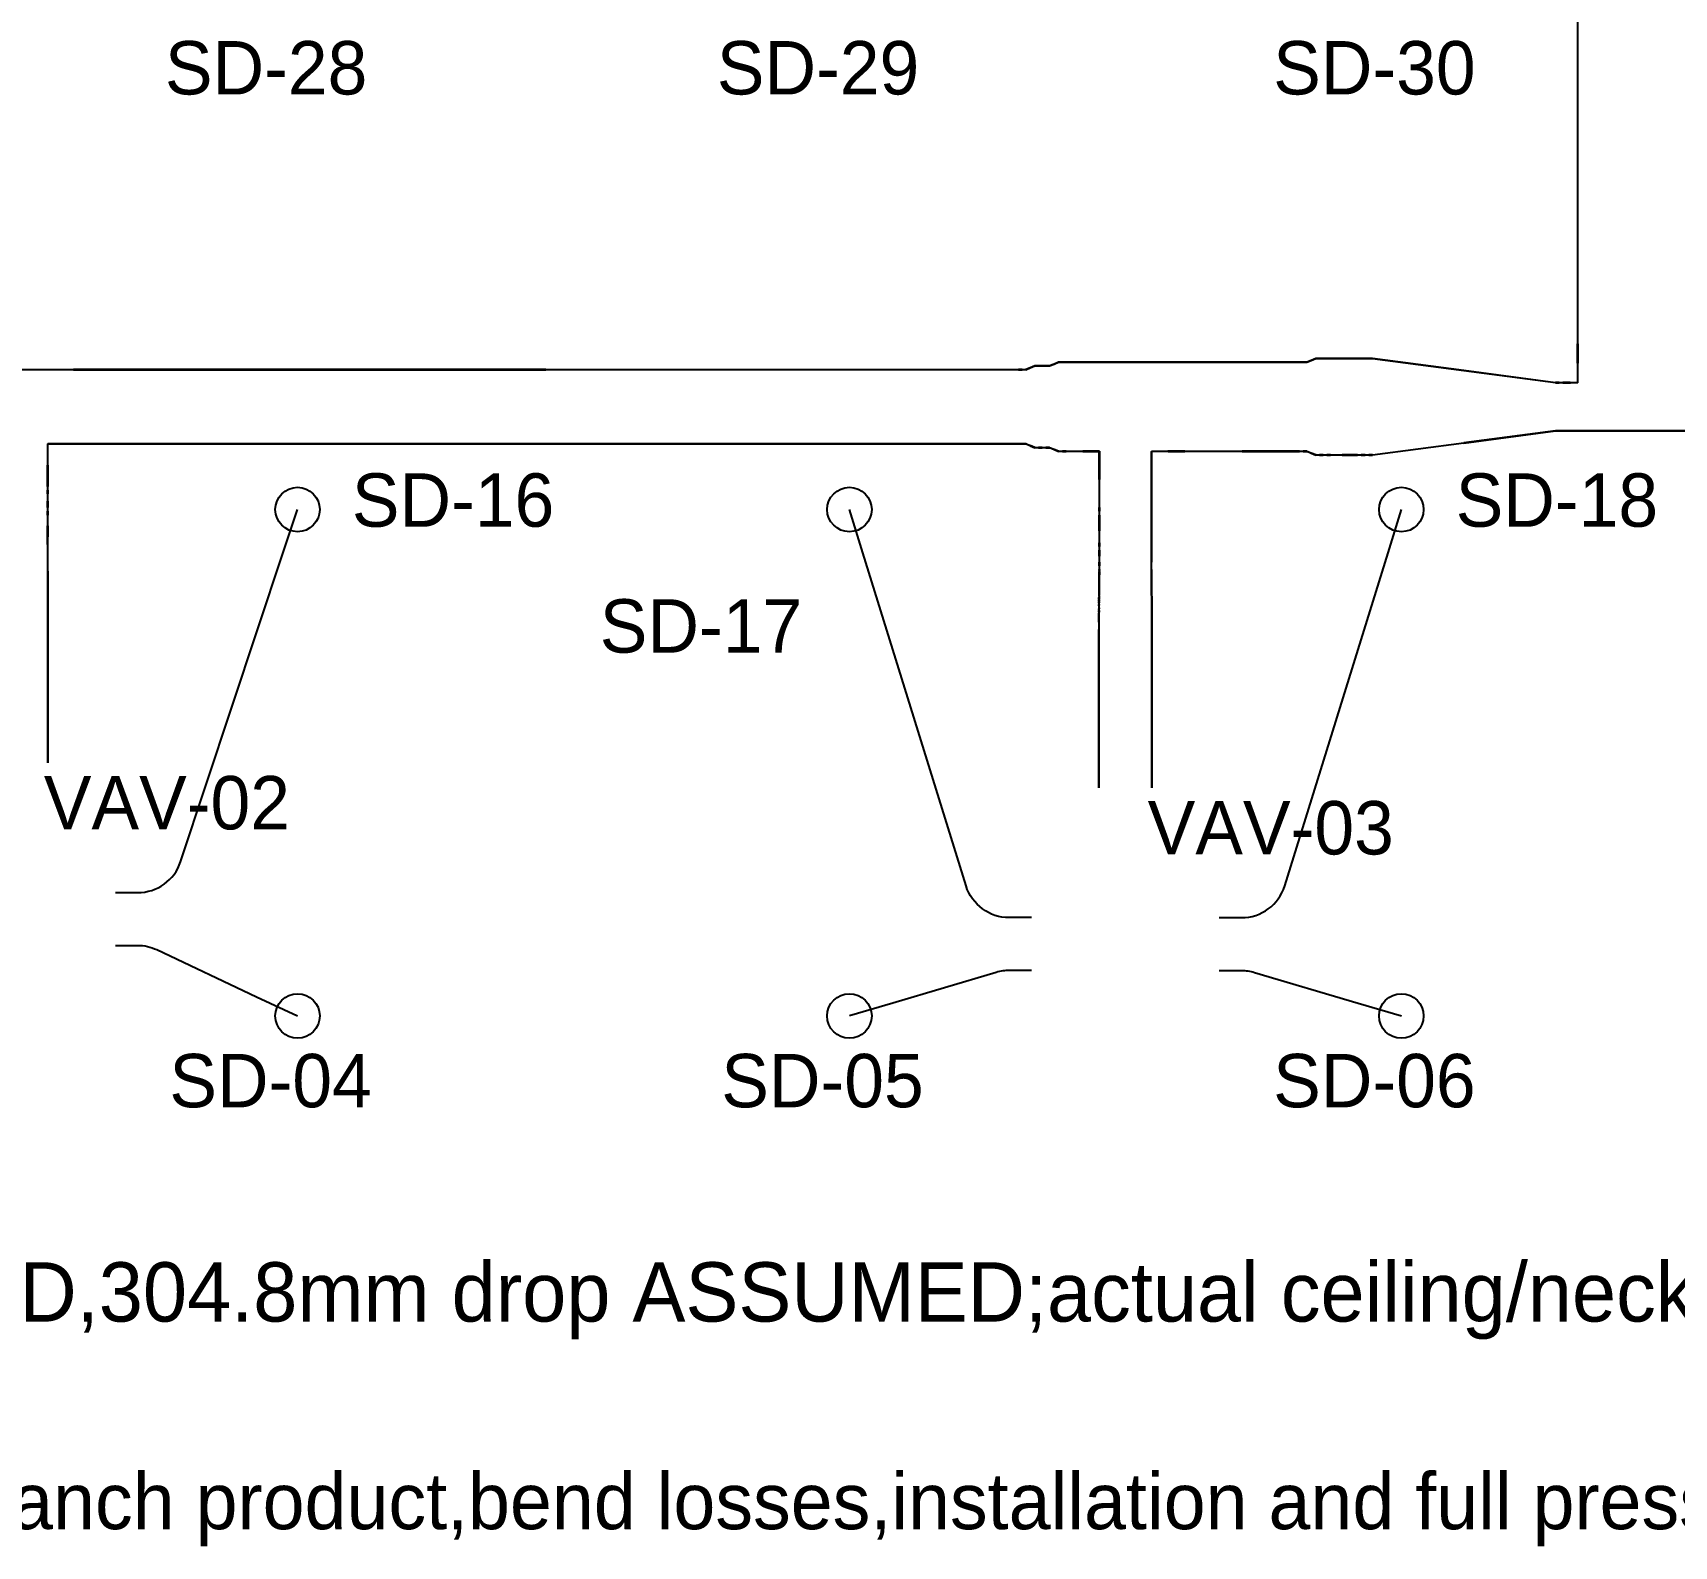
# Model space of a CAD drawing. Header units: metres. Extents: x 0.1 to 41.9, y 0.9 to 39.
# Drawn here: x 9.72 to 20.78, y 0.89 to 11.09 of the extents above; entities that cross this region are included whole.
import ezdxf

# ---------------------------------------------------------------- set-up
doc = ezdxf.new("R2010")
doc.units = ezdxf.units.M
for name, color, linetype in [('BSA_BRANCH_AXIS', 5, 'Continuous'), ('BSA_BRANCH_LABEL', 3, 'Continuous'), ('BSA_MATERIAL_SECTION', 7, 'Continuous'), ('BSA_TERMINAL_CENTRE', 3, 'Continuous'), ('BSA_VAV_LABEL', 7, 'Continuous')]:
    doc.layers.add(name, color=color, linetype=linetype)

msp = doc.modelspace()

# ---------------------------------------------------------------- linework, layer by layer
at = {"layer": 'BSA_BRANCH_AXIS'}
for points in [[(10.273, 5.293), (10.423, 5.293, 0.323201), (10.713, 5.501), (11.405, 7.587), (11.501, 7.876)], [(16.448, 5.124), (16.298, 5.124, -0.328731), (16.007, 5.338), (15.311, 7.585), (15.221, 7.876)], [(17.713, 5.124), (17.863, 5.124, 0.328731), (18.155, 5.338), (18.851, 7.585), (18.941, 7.876)], [(10.273, 4.937), (10.423, 4.937, -0.110554), (10.553, 4.908), (11.225, 4.591), (11.501, 4.461)], [(16.448, 4.768), (16.298, 4.768, 0.072274), (16.211, 4.755), (15.513, 4.548), (15.221, 4.461)], [(17.713, 4.768), (17.863, 4.768, -0.072274), (17.95, 4.755), (18.649, 4.548), (18.941, 4.461)]]:
    msp.add_lwpolyline(points, format="xyb", dxfattribs=at)
at = {"layer": 'BSA_MATERIAL_SECTION'}
for p, q in [((20.129, 11.683), (20.129, 8.994)), ((20.13, 8.994), (20.13, 11.683)), ((20.129, 8.994), (20.13, 8.994)), ((20.129, 8.994), (20.129, 8.994)), ((20.129, 8.863), (20.129, 8.994)), ((20.129, 8.994), (20.13, 8.994)), ((20.129, 8.994), (20.129, 8.994)), ((20.13, 8.994), (20.13, 8.863)), ((16.601, 8.857), (16.57, 8.845)), ((16.57, 8.844), (16.601, 8.856)), ((16.601, 8.857), (16.631, 8.87)), ((16.631, 8.869), (16.601, 8.856)), ((16.656, 8.87), (16.631, 8.87)), ((16.631, 8.869), (16.656, 8.869)), ((16.656, 8.87), (16.681, 8.87)), ((16.681, 8.869), (16.656, 8.869)), ((17.081, 8.87), (16.681, 8.87)), ((16.681, 8.869), (16.681, 8.87)), ((16.681, 8.869), (16.681, 8.87)), ((16.681, 8.869), (16.681, 8.869)), ((16.681, 8.869), (17.081, 8.869)), ((16.681, 8.869), (16.681, 8.869)), ((17.081, 8.87), (17.481, 8.87)), ((17.481, 8.869), (17.081, 8.869)), ((17.481, 8.87), (17.481, 8.869)), ((17.867, 8.87), (17.481, 8.87)), ((17.481, 8.87), (17.481, 8.869)), ((17.481, 8.869), (17.481, 8.869)), ((17.481, 8.869), (17.867, 8.869)), ((17.481, 8.869), (17.481, 8.869)), ((17.867, 8.87), (18.254, 8.87)), ((18.254, 8.869), (17.867, 8.869)), ((18.279, 8.87), (18.254, 8.87)), ((18.254, 8.869), (18.254, 8.87)), ((18.254, 8.869), (18.254, 8.87)), ((18.254, 8.869), (18.279, 8.869)), ((18.254, 8.869), (18.254, 8.869)), ((18.254, 8.869), (18.254, 8.869)), ((18.279, 8.87), (18.304, 8.87)), ((18.304, 8.869), (18.279, 8.869)), ((18.333, 8.881), (18.304, 8.87)), ((18.304, 8.869), (18.333, 8.881)), ((18.333, 8.881), (18.364, 8.895)), ((18.364, 8.894), (18.333, 8.881)), ((18.389, 8.895), (18.364, 8.895)), ((18.364, 8.894), (18.389, 8.894)), ((18.389, 8.895), (18.414, 8.895)), ((18.414, 8.894), (18.389, 8.894)), ((18.439, 8.895), (18.414, 8.895)), ((18.414, 8.894), (18.414, 8.895)), ((18.414, 8.894), (18.414, 8.895)), ((18.414, 8.894), (18.439, 8.894)), ((18.414, 8.894), (18.414, 8.894)), ((18.414, 8.894), (18.414, 8.894)), ((18.439, 8.895), (18.464, 8.895)), ((18.464, 8.894), (18.439, 8.894)), ((18.542, 8.895), (18.464, 8.895)), ((18.464, 8.894), (18.542, 8.894)), ((18.542, 8.895), (18.646, 8.895)), ((18.646, 8.894), (18.542, 8.894)), ((18.671, 8.895), (18.646, 8.895)), ((18.646, 8.894), (18.671, 8.894)), ((18.671, 8.895), (18.696, 8.895)), ((18.696, 8.894), (18.671, 8.894)), ((18.696, 8.894), (18.696, 8.895)), ((18.696, 8.894), (18.696, 8.895)), ((18.721, 8.895), (18.696, 8.895)), ((18.696, 8.894), (18.696, 8.894)), ((18.696, 8.894), (18.696, 8.894)), ((18.696, 8.894), (18.721, 8.894)), ((18.721, 8.895), (18.746, 8.895)), ((18.746, 8.894), (18.721, 8.894)), ((19.363, 8.813), (18.746, 8.895)), ((18.746, 8.894), (19.363, 8.813)), ((20.129, 8.863), (20.129, 8.732)), ((20.13, 8.731), (20.13, 8.863)), ((9.641, 8.82), (9.991, 8.82)), ((9.991, 8.819), (9.641, 8.819)), ((9.991, 8.82), (9.991, 8.819)), ((13.175, 8.82), (9.991, 8.82)), ((9.991, 8.82), (9.991, 8.819)), ((9.991, 8.819), (9.991, 8.819)), ((9.991, 8.819), (13.175, 8.819)), ((9.991, 8.819), (9.991, 8.819)), ((13.175, 8.82), (16.36, 8.82)), ((16.36, 8.819), (13.175, 8.819)), ((16.385, 8.82), (16.36, 8.82)), ((16.36, 8.819), (16.36, 8.82)), ((16.36, 8.819), (16.36, 8.82)), ((16.36, 8.819), (16.385, 8.819)), ((16.36, 8.819), (16.36, 8.819)), ((16.36, 8.819), (16.36, 8.819)), ((16.385, 8.82), (16.41, 8.82)), ((16.41, 8.819), (16.385, 8.819)), ((16.438, 8.831), (16.41, 8.82)), ((16.41, 8.819), (16.438, 8.831)), ((16.438, 8.831), (16.47, 8.845)), ((16.47, 8.844), (16.438, 8.831)), ((16.495, 8.845), (16.47, 8.845)), ((16.47, 8.844), (16.495, 8.844)), ((16.495, 8.845), (16.52, 8.845)), ((16.52, 8.844), (16.495, 8.844)), ((16.545, 8.845), (16.52, 8.845)), ((16.52, 8.844), (16.52, 8.845)), ((16.52, 8.844), (16.52, 8.845)), ((16.52, 8.844), (16.52, 8.844)), ((16.52, 8.844), (16.545, 8.844)), ((16.52, 8.844), (16.52, 8.844)), ((16.545, 8.845), (16.57, 8.845)), ((16.57, 8.844), (16.545, 8.844)), ((19.363, 8.813), (19.98, 8.732)), ((19.98, 8.731), (19.363, 8.813)), ((20.005, 8.732), (19.98, 8.732)), ((19.98, 8.731), (20.005, 8.731)), ((20.005, 8.732), (20.03, 8.732)), ((20.03, 8.731), (20.005, 8.731)), ((20.03, 8.731), (20.03, 8.732)), ((20.03, 8.732), (20.03, 8.732)), ((20.079, 8.732), (20.03, 8.732)), ((20.03, 8.732), (20.03, 8.732)), ((20.03, 8.732), (20.03, 8.731)), ((20.03, 8.731), (20.08, 8.731)), ((20.079, 8.732), (20.129, 8.732)), ((20.13, 8.731), (20.08, 8.731)), ((9.816, 8.319), (9.903, 8.319)), ((9.816, 8.319), (9.816, 8.176)), ((9.817, 8.175), (9.817, 8.318)), ((9.904, 8.318), (9.817, 8.318)), ((9.991, 8.319), (9.903, 8.319)), ((9.904, 8.318), (9.991, 8.318)), ((9.991, 8.319), (9.991, 8.319)), ((9.991, 8.318), (9.991, 8.319)), ((9.991, 8.319), (13.175, 8.319)), ((9.991, 8.318), (9.991, 8.319)), ((9.991, 8.319), (9.991, 8.319)), ((13.175, 8.318), (9.991, 8.318)), ((16.36, 8.319), (13.175, 8.319)), ((13.175, 8.318), (16.36, 8.318)), ((16.36, 8.319), (16.385, 8.319)), ((16.36, 8.319), (16.36, 8.319)), ((16.36, 8.319), (16.36, 8.318)), ((16.36, 8.319), (16.36, 8.318)), ((16.36, 8.319), (16.36, 8.319)), ((16.385, 8.318), (16.36, 8.318)), ((16.41, 8.319), (16.385, 8.319)), ((16.385, 8.318), (16.41, 8.318)), ((16.41, 8.319), (16.438, 8.307)), ((16.438, 8.306), (16.41, 8.318)), ((16.47, 8.294), (16.438, 8.307)), ((16.438, 8.306), (16.47, 8.293)), ((18.746, 8.244), (19.363, 8.325)), ((19.363, 8.324), (18.746, 8.243)), ((19.363, 8.324), (19.98, 8.406)), ((19.98, 8.406), (19.363, 8.325)), ((20.005, 8.406), (19.98, 8.406)), ((19.98, 8.406), (20.005, 8.406)), ((20.005, 8.406), (20.03, 8.406)), ((20.03, 8.406), (20.005, 8.406)), ((20.03, 8.406), (20.03, 8.406)), ((20.03, 8.406), (20.03, 8.406)), ((20.455, 8.406), (20.03, 8.406)), ((20.03, 8.406), (20.455, 8.406)), ((20.03, 8.406), (20.03, 8.406)), ((20.03, 8.406), (20.03, 8.406)), ((20.455, 8.406), (20.88, 8.406)), ((20.88, 8.406), (20.455, 8.406)), ((16.47, 8.294), (16.495, 8.294)), ((16.495, 8.293), (16.47, 8.293)), ((16.52, 8.294), (16.495, 8.294)), ((16.495, 8.293), (16.52, 8.293)), ((16.52, 8.294), (16.52, 8.294)), ((16.52, 8.294), (16.52, 8.293)), ((16.52, 8.294), (16.545, 8.294)), ((16.52, 8.294), (16.52, 8.293)), ((16.52, 8.294), (16.52, 8.294)), ((16.545, 8.293), (16.52, 8.293)), ((16.57, 8.294), (16.545, 8.294)), ((16.545, 8.293), (16.57, 8.293)), ((16.57, 8.294), (16.601, 8.281)), ((16.601, 8.281), (16.57, 8.293)), ((16.601, 8.281), (16.631, 8.268)), ((16.631, 8.269), (16.601, 8.281)), ((16.631, 8.269), (16.656, 8.269)), ((16.656, 8.268), (16.631, 8.268)), ((16.681, 8.269), (16.656, 8.269)), ((16.656, 8.268), (16.681, 8.268)), ((16.681, 8.269), (16.681, 8.269)), ((16.681, 8.269), (16.681, 8.268)), ((16.681, 8.269), (16.793, 8.269)), ((16.681, 8.269), (16.681, 8.268)), ((16.681, 8.269), (16.681, 8.269)), ((16.793, 8.268), (16.681, 8.268)), ((16.906, 8.269), (16.793, 8.269)), ((16.793, 8.268), (16.905, 8.268)), ((16.905, 8.079), (16.905, 8.268)), ((16.906, 8.269), (16.906, 8.079)), ((17.256, 8.269), (17.368, 8.269)), ((17.256, 8.269), (17.256, 8.079)), ((17.257, 8.079), (17.257, 8.268)), ((17.369, 8.268), (17.257, 8.268)), ((17.481, 8.269), (17.368, 8.269)), ((17.369, 8.268), (17.481, 8.268)), ((17.481, 8.269), (17.481, 8.269)), ((17.481, 8.268), (17.481, 8.269)), ((17.481, 8.269), (17.867, 8.269)), ((17.481, 8.268), (17.481, 8.269)), ((17.481, 8.269), (17.481, 8.269)), ((17.867, 8.268), (17.481, 8.268)), ((18.254, 8.269), (17.867, 8.269)), ((17.867, 8.268), (18.254, 8.268)), ((18.254, 8.269), (18.279, 8.269)), ((18.254, 8.269), (18.254, 8.268)), ((18.254, 8.269), (18.254, 8.269)), ((18.254, 8.269), (18.254, 8.268)), ((18.254, 8.269), (18.254, 8.269)), ((18.279, 8.268), (18.254, 8.268)), ((18.304, 8.269), (18.279, 8.269)), ((18.279, 8.268), (18.304, 8.268)), ((18.304, 8.269), (18.333, 8.257)), ((18.333, 8.256), (18.304, 8.268)), ((18.364, 8.244), (18.333, 8.257)), ((18.333, 8.256), (18.364, 8.243)), ((18.364, 8.244), (18.389, 8.244)), ((18.389, 8.243), (18.364, 8.243)), ((18.414, 8.244), (18.389, 8.244)), ((18.389, 8.243), (18.414, 8.243)), ((18.414, 8.244), (18.439, 8.244)), ((18.414, 8.244), (18.414, 8.243)), ((18.414, 8.244), (18.414, 8.244)), ((18.414, 8.244), (18.414, 8.244)), ((18.414, 8.244), (18.414, 8.243)), ((18.439, 8.243), (18.414, 8.243)), ((18.464, 8.244), (18.439, 8.244)), ((18.439, 8.243), (18.464, 8.243)), ((18.464, 8.244), (18.542, 8.244)), ((18.542, 8.243), (18.464, 8.243)), ((18.646, 8.244), (18.542, 8.244)), ((18.542, 8.243), (18.646, 8.243)), ((18.646, 8.244), (18.671, 8.244)), ((18.671, 8.243), (18.646, 8.243)), ((18.696, 8.244), (18.671, 8.244)), ((18.671, 8.243), (18.696, 8.243)), ((18.696, 8.244), (18.696, 8.244)), ((18.696, 8.244), (18.696, 8.243)), ((18.696, 8.244), (18.696, 8.243)), ((18.696, 8.244), (18.696, 8.244)), ((18.696, 8.244), (18.721, 8.244)), ((18.721, 8.243), (18.696, 8.243)), ((18.746, 8.244), (18.721, 8.244)), ((18.721, 8.243), (18.746, 8.243)), ((9.816, 8.032), (9.816, 8.176)), ((9.817, 8.175), (9.817, 8.032)), ((16.905, 8.079), (16.905, 7.889)), ((16.906, 7.889), (16.906, 8.079)), ((17.256, 7.889), (17.256, 8.079)), ((17.257, 8.079), (17.257, 7.889)), ((9.816, 8.032), (9.816, 8.032)), ((9.816, 8.032), (9.817, 8.032)), ((9.816, 8.032), (9.817, 8.032)), ((9.816, 8.032), (9.816, 8.032)), ((9.816, 8.032), (9.816, 8.007)), ((9.816, 7.982), (9.816, 8.007)), ((9.816, 7.982), (9.816, 7.932)), ((9.817, 8.007), (9.817, 8.032)), ((9.817, 8.007), (9.817, 7.982)), ((9.817, 7.932), (9.817, 7.982)), ((9.816, 7.889), (9.816, 7.932)), ((9.816, 7.889), (9.816, 7.864)), ((9.816, 7.839), (9.816, 7.864)), ((9.817, 7.932), (9.817, 7.889)), ((9.817, 7.864), (9.817, 7.889)), ((9.817, 7.864), (9.817, 7.839)), ((16.905, 7.889), (16.905, 7.889)), ((16.905, 7.889), (16.906, 7.889)), ((16.905, 7.889), (16.906, 7.889)), ((16.905, 7.889), (16.905, 7.889)), ((16.905, 7.864), (16.905, 7.889)), ((16.905, 7.864), (16.905, 7.839)), ((16.906, 7.889), (16.906, 7.864)), ((16.906, 7.839), (16.906, 7.864)), ((17.256, 7.889), (17.256, 7.889)), ((17.256, 7.889), (17.257, 7.889)), ((17.256, 7.889), (17.257, 7.889)), ((17.256, 7.889), (17.256, 7.889)), ((17.256, 7.889), (17.256, 7.864)), ((17.256, 7.839), (17.256, 7.864)), ((17.257, 7.864), (17.257, 7.889)), ((17.257, 7.864), (17.257, 7.839)), ((9.816, 7.839), (9.816, 7.839)), ((9.816, 7.839), (9.817, 7.839)), ((9.816, 7.839), (9.816, 7.765)), ((9.816, 7.839), (9.816, 7.839)), ((9.816, 7.839), (9.817, 7.839)), ((9.816, 7.691), (9.816, 7.765)), ((9.817, 7.765), (9.817, 7.839)), ((9.817, 7.765), (9.817, 7.691)), ((16.905, 7.732), (16.905, 7.839)), ((16.906, 7.839), (16.906, 7.732)), ((17.256, 7.839), (17.256, 7.732)), ((17.257, 7.732), (17.257, 7.839)), ((9.816, 7.691), (9.817, 7.691)), ((9.816, 7.691), (9.816, 7.691)), ((9.816, 7.641), (9.816, 7.691)), ((9.816, 7.691), (9.816, 7.691)), ((9.817, 7.691), (9.816, 7.691)), ((9.816, 7.641), (9.819, 7.286)), ((9.817, 7.641), (9.817, 7.691)), ((9.819, 7.286), (9.817, 7.641)), ((16.905, 7.732), (16.905, 7.652)), ((16.905, 7.627), (16.905, 7.652)), ((16.906, 7.652), (16.906, 7.732)), ((16.906, 7.652), (16.906, 7.627)), ((17.256, 7.652), (17.256, 7.732)), ((17.256, 7.652), (17.256, 7.627)), ((17.257, 7.732), (17.257, 7.652)), ((17.257, 7.627), (17.257, 7.652)), ((16.905, 7.627), (16.905, 7.602)), ((16.906, 7.602), (16.905, 7.602)), ((16.905, 7.602), (16.905, 7.602)), ((16.905, 7.562), (16.905, 7.602)), ((16.906, 7.602), (16.905, 7.602)), ((16.905, 7.602), (16.905, 7.602)), ((16.905, 7.562), (16.905, 7.522)), ((16.906, 7.602), (16.906, 7.627)), ((16.906, 7.602), (16.906, 7.562)), ((16.906, 7.522), (16.906, 7.562)), ((17.256, 7.602), (17.256, 7.627)), ((17.256, 7.602), (17.256, 7.602)), ((17.256, 7.602), (17.257, 7.602)), ((17.256, 7.602), (17.256, 7.562)), ((17.256, 7.602), (17.256, 7.602)), ((17.256, 7.602), (17.257, 7.602)), ((17.256, 7.522), (17.256, 7.562)), ((17.257, 7.627), (17.257, 7.602)), ((17.257, 7.562), (17.257, 7.602)), ((17.257, 7.562), (17.257, 7.522)), ((16.905, 7.497), (16.905, 7.522)), ((16.905, 7.522), (16.906, 7.522)), ((16.905, 7.522), (16.905, 7.522)), ((16.905, 7.522), (16.906, 7.522)), ((16.905, 7.522), (16.905, 7.522)), ((16.905, 7.497), (16.905, 7.472)), ((16.905, 7.472), (16.905, 7.472)), ((16.905, 7.472), (16.905, 7.472)), ((16.905, 7.472), (16.905, 7.471)), ((16.905, 7.472), (16.905, 7.472)), ((16.905, 7.472), (16.905, 7.472)), ((16.905, 7.469), (16.905, 7.471)), ((16.905, 7.471), (16.905, 7.471)), ((16.905, 7.465), (16.905, 7.469)), ((16.905, 7.465), (16.905, 7.462)), ((16.905, 7.462), (16.905, 7.459)), ((16.905, 7.456), (16.905, 7.459)), ((16.905, 7.451), (16.905, 7.456)), ((16.905, 7.451), (16.905, 7.449)), ((16.905, 7.441), (16.905, 7.449)), ((16.905, 7.441), (16.905, 7.439)), ((16.905, 7.428), (16.905, 7.439)), ((16.906, 7.439), (16.905, 7.428)), ((16.905, 7.428), (16.905, 7.426)), ((16.905, 7.426), (16.905, 7.428)), ((16.905, 7.426), (16.905, 7.425)), ((16.905, 7.425), (16.905, 7.426)), ((16.905, 7.425), (16.905, 7.422)), ((16.905, 7.422), (16.905, 7.425)), ((16.905, 7.414), (16.905, 7.422)), ((16.905, 7.422), (16.905, 7.414)), ((16.905, 7.411), (16.905, 7.414)), ((16.905, 7.414), (16.905, 7.411)), ((16.906, 7.522), (16.906, 7.497)), ((16.906, 7.472), (16.906, 7.497)), ((16.906, 7.472), (16.906, 7.472)), ((16.906, 7.471), (16.906, 7.472)), ((16.906, 7.472), (16.906, 7.472)), ((16.906, 7.472), (16.906, 7.472)), ((16.906, 7.472), (16.906, 7.472)), ((16.906, 7.471), (16.906, 7.469)), ((16.906, 7.471), (16.906, 7.471)), ((16.906, 7.469), (16.906, 7.465)), ((16.906, 7.462), (16.906, 7.465)), ((16.906, 7.459), (16.906, 7.462)), ((16.906, 7.459), (16.906, 7.456)), ((16.906, 7.456), (16.906, 7.451)), ((16.906, 7.449), (16.906, 7.451)), ((16.906, 7.449), (16.906, 7.441)), ((16.906, 7.439), (16.906, 7.441)), ((17.256, 7.522), (17.257, 7.522)), ((17.256, 7.522), (17.256, 7.522)), ((17.256, 7.472), (17.256, 7.522)), ((17.256, 7.522), (17.256, 7.522)), ((17.257, 7.522), (17.256, 7.522)), ((17.256, 7.472), (17.259, 7.117)), ((17.257, 7.472), (17.257, 7.522)), ((17.259, 7.117), (17.257, 7.472)), ((16.904, 7.406), (16.905, 7.411)), ((16.904, 7.406), (16.904, 7.401)), ((16.904, 7.398), (16.904, 7.401)), ((16.904, 7.395), (16.904, 7.398)), ((16.904, 7.395), (16.904, 7.39)), ((16.904, 7.387), (16.904, 7.39)), ((16.904, 7.383), (16.904, 7.387)), ((16.904, 7.383), (16.904, 7.376)), ((16.904, 7.373), (16.904, 7.376)), ((16.904, 7.373), (16.904, 7.372)), ((16.904, 7.372), (16.904, 7.371)), ((16.904, 7.361), (16.904, 7.371)), ((16.904, 7.361), (16.904, 7.355)), ((16.904, 7.353), (16.904, 7.355)), ((16.904, 7.351), (16.904, 7.353)), ((16.904, 7.351), (16.904, 7.349)), ((16.904, 7.348), (16.904, 7.349)), ((16.904, 7.345), (16.904, 7.348)), ((16.904, 7.339), (16.904, 7.345)), ((16.904, 7.339), (16.904, 7.336)), ((16.904, 7.336), (16.904, 7.333)), ((16.904, 7.33), (16.904, 7.333)), ((16.904, 7.328), (16.904, 7.33)), ((16.904, 7.328), (16.904, 7.324)), ((16.904, 7.323), (16.904, 7.324)), ((16.904, 7.323), (16.904, 7.323)), ((16.904, 7.323), (16.904, 7.321)), ((16.904, 7.319), (16.904, 7.321)), ((16.904, 7.319), (16.904, 7.313)), ((16.904, 7.312), (16.904, 7.313)), ((16.904, 7.311), (16.904, 7.312)), ((16.904, 7.311), (16.904, 7.308)), ((16.904, 7.304), (16.904, 7.308)), ((16.905, 7.308), (16.904, 7.304)), ((16.904, 7.304), (16.904, 7.304)), ((16.904, 7.304), (16.904, 7.303)), ((16.904, 7.303), (16.904, 7.304)), ((16.904, 7.304), (16.904, 7.304)), ((16.904, 7.302), (16.904, 7.303)), ((16.904, 7.303), (16.904, 7.302)), ((16.904, 7.302), (16.904, 7.3)), ((16.904, 7.3), (16.904, 7.302)), ((16.905, 7.411), (16.905, 7.406)), ((16.905, 7.401), (16.905, 7.406)), ((16.905, 7.401), (16.905, 7.398)), ((16.905, 7.398), (16.905, 7.395)), ((16.905, 7.39), (16.905, 7.395)), ((16.905, 7.39), (16.905, 7.387)), ((16.905, 7.387), (16.905, 7.383)), ((16.905, 7.376), (16.905, 7.383)), ((16.905, 7.376), (16.905, 7.373)), ((16.905, 7.372), (16.905, 7.373)), ((16.905, 7.371), (16.905, 7.372)), ((16.905, 7.371), (16.905, 7.361)), ((16.905, 7.355), (16.905, 7.361)), ((16.905, 7.355), (16.905, 7.353)), ((16.905, 7.353), (16.905, 7.351)), ((16.905, 7.349), (16.905, 7.351)), ((16.905, 7.349), (16.905, 7.348)), ((16.905, 7.348), (16.905, 7.345)), ((16.905, 7.345), (16.905, 7.339)), ((16.905, 7.336), (16.905, 7.339)), ((16.905, 7.333), (16.905, 7.336)), ((16.905, 7.333), (16.905, 7.33)), ((16.905, 7.33), (16.905, 7.328)), ((16.905, 7.324), (16.905, 7.328)), ((16.905, 7.324), (16.905, 7.323)), ((16.905, 7.321), (16.905, 7.323)), ((16.905, 7.323), (16.905, 7.323)), ((16.905, 7.321), (16.905, 7.319)), ((16.905, 7.313), (16.905, 7.319)), ((16.905, 7.313), (16.905, 7.312)), ((16.905, 7.312), (16.905, 7.311)), ((16.905, 7.308), (16.905, 7.311)), ((9.819, 7.236), (9.819, 7.286)), ((9.819, 7.286), (9.819, 7.236)), ((9.819, 7.236), (9.819, 7.236)), ((9.819, 6.169), (9.819, 7.236)), ((9.819, 7.236), (9.819, 6.169)), ((9.819, 7.236), (9.819, 7.236)), ((16.903, 7.281), (16.903, 7.282)), ((16.903, 7.278), (16.903, 7.281)), ((16.903, 7.278), (16.903, 7.277)), ((16.903, 7.275), (16.903, 7.277)), ((16.903, 7.273), (16.903, 7.275)), ((16.903, 7.273), (16.903, 7.27)), ((16.903, 7.27), (16.903, 7.269)), ((16.903, 7.267), (16.903, 7.269)), ((16.903, 7.267), (16.903, 7.266)), ((16.903, 7.265), (16.903, 7.266)), ((16.903, 7.264), (16.903, 7.265)), ((16.903, 7.261), (16.903, 7.264)), ((16.903, 7.261), (16.903, 7.259)), ((16.903, 7.259), (16.903, 7.258)), ((16.903, 7.255), (16.903, 7.258)), ((16.903, 7.255), (16.903, 7.254)), ((16.903, 7.253), (16.903, 7.254)), ((16.903, 7.253), (16.903, 7.252)), ((16.903, 7.247), (16.903, 7.252)), ((16.903, 7.247), (16.903, 7.245)), ((16.903, 7.244), (16.903, 7.245)), ((16.903, 7.244), (16.903, 7.244)), ((16.903, 7.244), (16.903, 7.242)), ((16.903, 7.242), (16.903, 7.24)), ((16.903, 7.24), (16.903, 7.24)), ((16.903, 7.235), (16.903, 7.24)), ((16.903, 7.235), (16.903, 7.23)), ((16.903, 7.227), (16.903, 7.23)), ((16.903, 7.227), (16.903, 7.222)), ((16.903, 7.222), (16.903, 7.213)), ((16.903, 7.213), (16.903, 7.206)), ((16.903, 7.204), (16.903, 7.206)), ((16.903, 7.202), (16.903, 7.204)), ((16.903, 7.202), (16.903, 7.196)), ((16.903, 7.189), (16.903, 7.196)), ((16.904, 7.299), (16.904, 7.3)), ((16.904, 7.3), (16.904, 7.299)), ((16.904, 7.299), (16.904, 7.299)), ((16.904, 7.299), (16.904, 7.299)), ((16.904, 7.295), (16.904, 7.299)), ((16.904, 7.295), (16.904, 7.299)), ((16.904, 7.295), (16.904, 7.289)), ((16.904, 7.295), (16.904, 7.289)), ((16.904, 7.287), (16.904, 7.289)), ((16.904, 7.289), (16.904, 7.287)), ((16.904, 7.287), (16.904, 7.286)), ((16.904, 7.286), (16.904, 7.287)), ((16.903, 7.282), (16.904, 7.286)), ((16.904, 7.286), (16.904, 7.286)), ((16.904, 7.286), (16.904, 7.282)), ((16.904, 7.286), (16.904, 7.286)), ((16.903, 7.282), (16.903, 7.282)), ((16.904, 7.282), (16.904, 7.281)), ((16.904, 7.282), (16.904, 7.282)), ((16.904, 7.281), (16.904, 7.278)), ((16.904, 7.277), (16.904, 7.278)), ((16.904, 7.277), (16.904, 7.275)), ((16.904, 7.275), (16.904, 7.273)), ((16.904, 7.27), (16.904, 7.273)), ((16.904, 7.269), (16.904, 7.27)), ((16.904, 7.269), (16.904, 7.267)), ((16.904, 7.266), (16.904, 7.267)), ((16.904, 7.266), (16.904, 7.265)), ((16.904, 7.265), (16.904, 7.264)), ((16.904, 7.264), (16.904, 7.261)), ((16.904, 7.259), (16.904, 7.261)), ((16.904, 7.258), (16.904, 7.259)), ((16.904, 7.258), (16.904, 7.255)), ((16.904, 7.254), (16.904, 7.255)), ((16.904, 7.254), (16.904, 7.253)), ((16.904, 7.252), (16.904, 7.253)), ((16.904, 7.252), (16.904, 7.247)), ((16.904, 7.245), (16.904, 7.247)), ((16.904, 7.245), (16.904, 7.244)), ((16.904, 7.244), (16.904, 7.244)), ((16.904, 7.242), (16.904, 7.244)), ((16.904, 7.24), (16.904, 7.242)), ((16.904, 7.24), (16.904, 7.24)), ((16.904, 7.235), (16.904, 7.24)), ((16.904, 7.235), (16.904, 7.23)), ((16.904, 7.227), (16.904, 7.23)), ((16.904, 7.222), (16.904, 7.227)), ((16.904, 7.213), (16.904, 7.222)), ((16.904, 7.213), (16.904, 7.206)), ((16.904, 7.204), (16.904, 7.206)), ((16.904, 7.202), (16.904, 7.204)), ((16.904, 7.196), (16.904, 7.202)), ((16.904, 7.196), (16.904, 7.189)), ((16.902, 7.153), (16.903, 7.156)), ((16.902, 7.152), (16.902, 7.153)), ((16.902, 7.149), (16.902, 7.152)), ((16.902, 7.149), (16.902, 7.143)), ((16.902, 7.137), (16.902, 7.143)), ((16.902, 7.137), (16.902, 7.134)), ((16.902, 7.134), (16.902, 7.13)), ((16.902, 7.13), (16.902, 7.126)), ((16.902, 7.123), (16.902, 7.126)), ((16.902, 7.123), (16.902, 7.117)), ((16.902, 7.117), (16.902, 7.067)), ((16.903, 7.186), (16.903, 7.189)), ((16.903, 7.185), (16.903, 7.186)), ((16.903, 7.185), (16.903, 7.183)), ((16.903, 7.183), (16.903, 7.178)), ((16.903, 7.183), (16.903, 7.178)), ((16.903, 7.176), (16.903, 7.178)), ((16.903, 7.176), (16.903, 7.178)), ((16.903, 7.176), (16.903, 7.174)), ((16.903, 7.174), (16.903, 7.176)), ((16.903, 7.174), (16.903, 7.169)), ((16.903, 7.169), (16.903, 7.174)), ((16.903, 7.164), (16.903, 7.169)), ((16.903, 7.169), (16.903, 7.164)), ((16.903, 7.161), (16.903, 7.164)), ((16.903, 7.164), (16.903, 7.161)), ((16.903, 7.159), (16.903, 7.161)), ((16.903, 7.161), (16.903, 7.159)), ((16.903, 7.159), (16.903, 7.156)), ((16.903, 7.156), (16.903, 7.159)), ((16.903, 7.156), (16.903, 7.153)), ((16.903, 7.153), (16.903, 7.152)), ((16.903, 7.152), (16.903, 7.149)), ((16.903, 7.143), (16.903, 7.149)), ((16.903, 7.143), (16.903, 7.137)), ((16.903, 7.134), (16.903, 7.137)), ((16.903, 7.13), (16.903, 7.134)), ((16.903, 7.126), (16.903, 7.13)), ((16.903, 7.126), (16.903, 7.123)), ((16.903, 7.117), (16.903, 7.123)), ((16.903, 7.117), (16.903, 7.067)), ((16.904, 7.189), (16.904, 7.186)), ((16.904, 7.186), (16.904, 7.185)), ((16.903, 7.183), (16.904, 7.185)), ((17.259, 7.067), (17.259, 7.117)), ((17.259, 7.117), (17.259, 7.067)), ((16.902, 7.067), (16.903, 7.067)), ((16.902, 6.533), (16.902, 7.067)), ((16.903, 7.067), (16.902, 7.067)), ((16.903, 7.067), (16.903, 7.067)), ((16.903, 7.067), (16.903, 6.533)), ((16.903, 7.067), (16.903, 7.067)), ((17.259, 7.067), (17.259, 7.067)), ((17.259, 6), (17.259, 7.067)), ((17.259, 7.067), (17.259, 6)), ((17.259, 7.067), (17.259, 7.067)), ((16.902, 6.533), (16.902, 6)), ((16.903, 6), (16.903, 6.533)), ((9.819, 6.169), (9.819, 6.169)), ((16.902, 6), (16.903, 6)), ((16.903, 6), (16.903, 6)), ((17.259, 6), (17.259, 6))]:
    msp.add_line(p, q, dxfattribs=at)
at = {"layer": 'BSA_TERMINAL_CENTRE'}
for centre in [(11.501, 7.876), (15.221, 7.876), (18.941, 7.876), (11.501, 4.461), (15.221, 4.461), (18.941, 4.461)]:
    msp.add_circle(centre, 0.15, dxfattribs=at)

# ---------------------------------------------------------------- texts
for s, height, p in [('Branch proxy: nominal8in,R=1.5D,304.8mm drop ASSUMED;actual ceiling/neck height unknown', 0.4, (2, 2.4)), ('Main114conditional/4gaps only;branch product,bend losses,installation and full pressure unresolved', 0.38, (2, 1))]:
    msp.add_text(s, height=height).set_placement(p)
at = {"layer": 'BSA_BRANCH_LABEL'}
for s, p in [('SD-28', (10.607, 10.675)), ('SD-29', (14.327, 10.675)), ('SD-30', (18.077, 10.675)), ('SD-16', (11.867, 7.76)), ('SD-18', (19.307, 7.76)), ('SD-17', (13.538, 6.911)), ('SD-04', (10.637, 3.845)), ('SD-05', (14.357, 3.845)), ('SD-06', (18.077, 3.845))]:
    msp.add_text(s, height=0.36, dxfattribs=at).set_placement(p)
at = {"layer": 'BSA_VAV_LABEL'}
for s, p in [('VAV-02', (9.791, 5.719)), ('VAV-03', (17.231, 5.55))]:
    msp.add_text(s, height=0.36, dxfattribs=at).set_placement(p)

doc.saveas('drawing.dxf')
